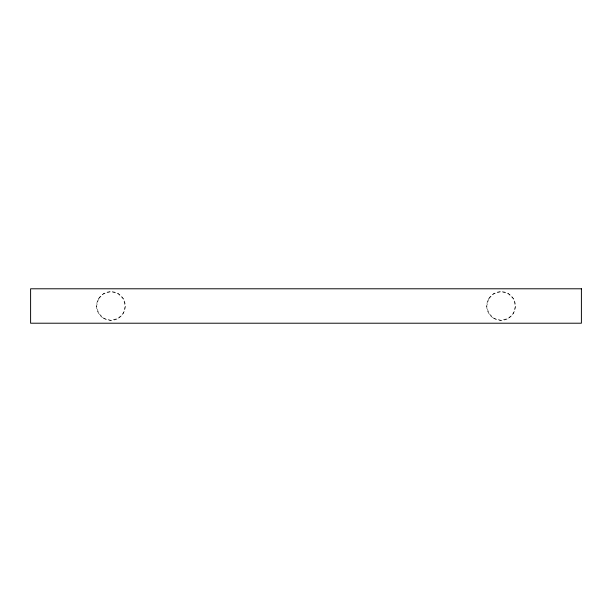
<?xml version="1.0" encoding="UTF-8"?>
<svg xmlns="http://www.w3.org/2000/svg" width="612" height="612" viewBox="0 0 612 612"><rect width="100%" height="100%" fill="white"/><g stroke="black" fill="none" stroke-linecap="round" stroke-linejoin="round"><path stroke-width="0.46" stroke-dasharray="3.06 2.29" d="M98.501 298.832L96.581 306L98.501 313.168L103.757 318.424L110.925 320.344L118.101 318.424L123.349 313.168L125.269 306L123.349 298.824L118.093 293.576L110.925 291.656L103.749 293.576L98.501 298.832M488.651 298.832L486.731 306L488.651 313.176L493.899 318.424L501.075 320.344L508.243 318.424L513.499 313.176L515.419 306L513.499 298.832L508.243 293.576L501.075 291.656L493.899 293.576L488.651 298.832M493.899 318.424A14.344 14.344 0 0 0 515.419 306A14.344 14.344 0 0 0 493.899 293.576A14.344 14.344 0 0 0 493.899 318.424M103.757 318.424A14.344 14.344 0 0 0 125.269 306A14.344 14.344 0 0 0 103.757 293.576A14.344 14.344 0 0 0 103.757 318.424"/><path stroke-width="0.92" d="M581.4 288.788L30.6 288.788L30.6 323.212L581.4 323.212L581.4 288.788"/></g></svg>
